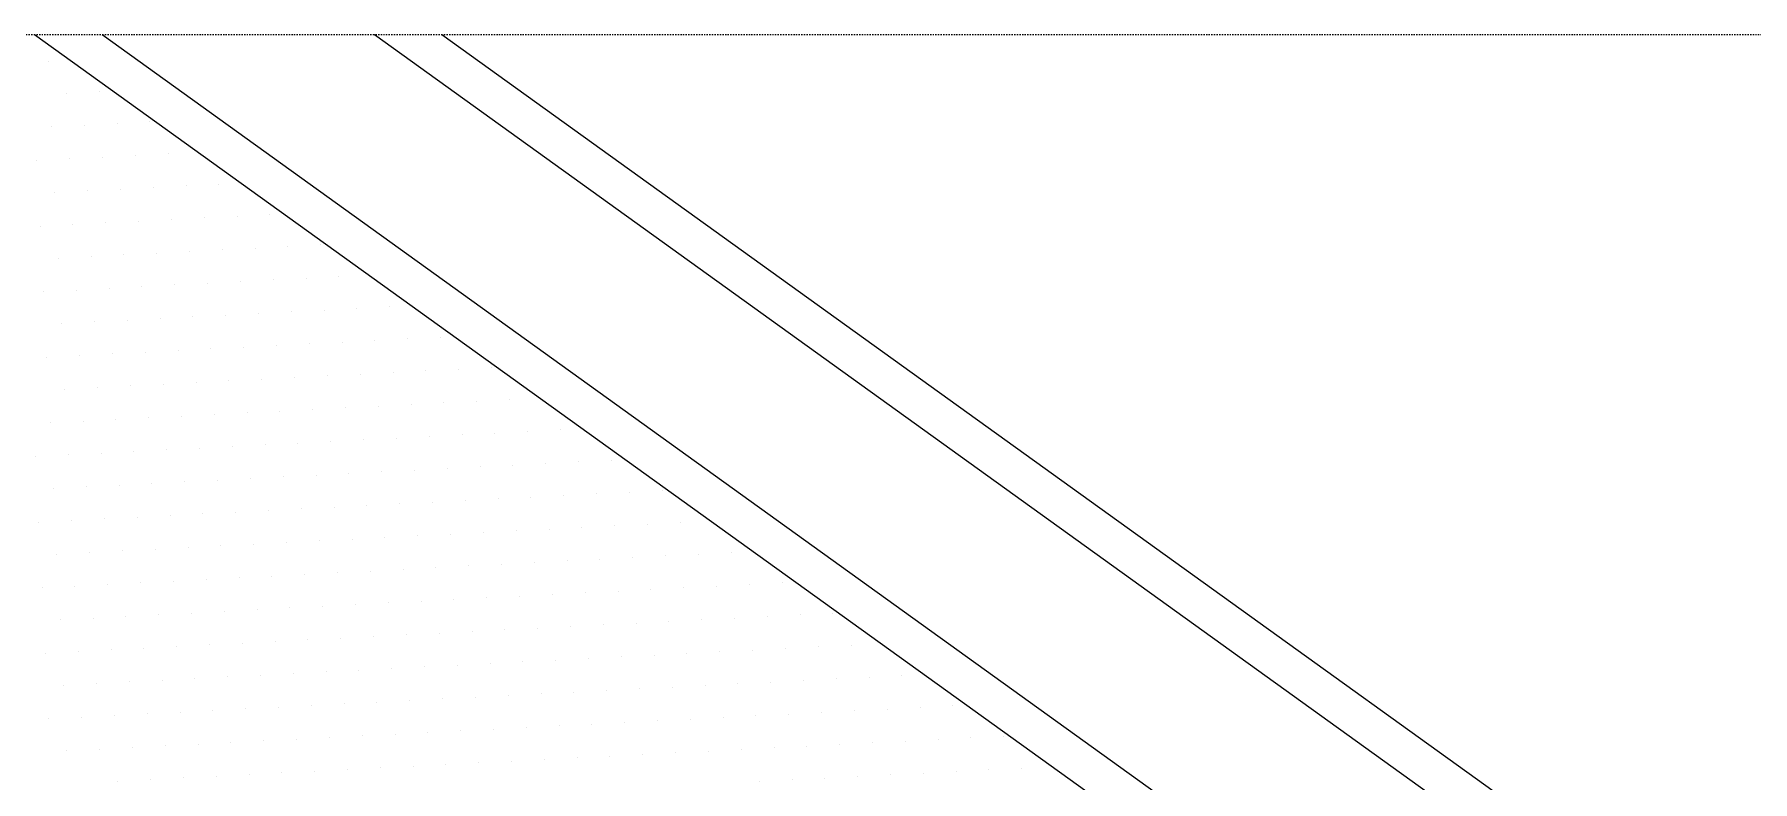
# Model space of a CAD drawing. Header units: centimetres. Extents: x -1487 to 7635, y -1892 to 2688.
# Drawn here: x 6971.4 to 7102.2, y 950 to 1006.9 of the extents above; entities that cross this region are included whole.
import ezdxf

# ---------------------------------------------------------------- set-up
doc = ezdxf.new("R2010")
doc.units = ezdxf.units.CM
doc.linetypes.add('ACAD_ISO10W100', pattern=[18, 12, -3, 0, -3])
doc.layers.add('AA pareti non sezionate', color=2, linetype='Continuous', lineweight=25)
doc.layers.add('AA- arredo', color=8, linetype='Continuous', lineweight=18)

msp = doc.modelspace()

# ---------------------------------------------------------------- linework, layer by layer
at = {"layer": 'AA pareti non sezionate', "linetype": 'ACAD_ISO10W100', "ltscale": 0.0009}
msp.add_line((5962.9595, 1006.9256), (7178.6933, 1006.9256), dxfattribs=at)
at = {"layer": 'AA- arredo'}
for p, q in [((6971.4237, 1006.9256), (7065.088, 939.5146)), ((6976.5594, 1006.9256), (7069.2754, 940.1971)), ((6993.5349, 1006.9256), (6993.5349, 1006.9256)), ((6993.5349, 1006.9256), (6993.5349, 1006.9256)), ((6997.2843, 1006.9256), (7216.2346, 849.3453)), ((7002.42, 1006.9256), (7220.422, 850.0278))]:
    msp.add_line(p, q, dxfattribs=at)
at = {"layer": 'AA- arredo', "linetype": 'Continuous'}
for p, q in [((6972.4573, 1004.8788), (6972.4573, 1004.8788)), ((6973.8329, 1002.4457), (6973.8329, 1002.4457)), ((6976.3297, 1002.5729), (6976.3297, 1002.5729)), ((6980.2021, 1000.267), (6980.2021, 1000.267)), ((6972.7118, 999.8853), (6972.7118, 999.8853)), ((6975.2085, 1000.0125), (6975.2085, 1000.0125)), ((6977.7053, 1000.1397), (6977.7053, 1000.1397)), ((6979.0809, 997.7066), (6979.0809, 997.7066)), ((6981.5777, 997.8338), (6981.5777, 997.8338)), ((6971.5906, 997.3249), (6971.5906, 997.3249)), ((6974.0874, 997.4522), (6974.0874, 997.4522)), ((6976.5841, 997.5794), (6976.5841, 997.5794)), ((6975.463, 995.019), (6975.463, 995.019)), ((6977.9597, 995.1462), (6977.9597, 995.1462)), ((6980.4565, 995.2734), (6980.4565, 995.2734)), ((6982.9533, 995.4007), (6982.9533, 995.4007)), ((6985.45, 995.5279), (6985.45, 995.5279)), ((6972.9662, 994.8918), (6972.9662, 994.8918)), ((6974.3418, 992.4586), (6974.3418, 992.4586)), ((6976.8386, 992.5859), (6976.8386, 992.5859)), ((6979.3353, 992.7131), (6979.3353, 992.7131)), ((6981.8321, 992.8403), (6981.8321, 992.8403)), ((6984.3289, 992.9675), (6984.3289, 992.9675)), ((6986.8256, 993.0947), (6986.8256, 993.0947)), ((6989.3224, 993.222), (6989.3224, 993.222)), ((6971.8451, 992.3314), (6971.8451, 992.3314)), ((6973.2207, 989.8983), (6973.2207, 989.8983)), ((6975.7174, 990.0255), (6975.7174, 990.0255)), ((6978.2142, 990.1527), (6978.2142, 990.1527)), ((6980.7109, 990.2799), (6980.7109, 990.2799)), ((6983.2077, 990.4071), (6983.2077, 990.4071)), ((6985.7045, 990.5344), (6985.7045, 990.5344)), ((6988.2012, 990.6616), (6988.2012, 990.6616)), ((6990.698, 990.7888), (6990.698, 990.7888)), ((6993.1947, 990.916), (6993.1947, 990.916)), ((6994.5703, 988.4829), (6994.5703, 988.4829)), ((6972.0995, 987.3379), (6972.0995, 987.3379)), ((6974.5963, 987.4651), (6974.5963, 987.4651)), ((6977.093, 987.5923), (6977.093, 987.5923)), ((6979.5898, 987.7196), (6979.5898, 987.7196)), ((6982.0865, 987.8468), (6982.0865, 987.8468)), ((6984.5833, 987.974), (6984.5833, 987.974)), ((6987.0801, 988.1012), (6987.0801, 988.1012)), ((6989.5768, 988.2284), (6989.5768, 988.2284)), ((6992.0736, 988.3557), (6992.0736, 988.3557)), ((6993.4492, 985.9225), (6993.4492, 985.9225)), ((6995.9459, 986.0497), (6995.9459, 986.0497)), ((6998.4427, 986.1769), (6998.4427, 986.1769)), ((6973.4751, 984.9047), (6973.4751, 984.9047)), ((6975.9719, 985.032), (6975.9719, 985.032)), ((6978.4686, 985.1592), (6978.4686, 985.1592)), ((6980.9654, 985.2864), (6980.9654, 985.2864)), ((6983.4621, 985.4136), (6983.4621, 985.4136)), ((6985.9589, 985.5408), (6985.9589, 985.5408)), ((6988.4557, 985.6681), (6988.4557, 985.6681)), ((6990.9524, 985.7953), (6990.9524, 985.7953)), ((6992.328, 983.3621), (6992.328, 983.3621)), ((6994.8248, 983.4894), (6994.8248, 983.4894)), ((6997.3215, 983.6166), (6997.3215, 983.6166)), ((6999.8183, 983.7438), (6999.8183, 983.7438)), ((7002.3151, 983.871), (7002.3151, 983.871)), ((6972.3539, 982.3444), (6972.3539, 982.3444)), ((6974.8507, 982.4716), (6974.8507, 982.4716)), ((6977.3475, 982.5988), (6977.3475, 982.5988)), ((6979.8442, 982.726), (6979.8442, 982.726)), ((6982.341, 982.8533), (6982.341, 982.8533)), ((6984.8377, 982.9805), (6984.8377, 982.9805)), ((6987.3345, 983.1077), (6987.3345, 983.1077)), ((6989.8313, 983.2349), (6989.8313, 983.2349)), ((6988.7101, 980.6745), (6988.7101, 980.6745)), ((6991.2069, 980.8018), (6991.2069, 980.8018)), ((6993.7036, 980.929), (6993.7036, 980.929)), ((6996.2004, 981.0562), (6996.2004, 981.0562)), ((6998.6971, 981.1834), (6998.6971, 981.1834)), ((7001.1939, 981.3106), (7001.1939, 981.3106)), ((7003.6907, 981.4379), (7003.6907, 981.4379)), ((7006.1874, 981.5651), (7006.1874, 981.5651)), ((6973.7295, 979.9112), (6973.7295, 979.9112)), ((6976.2263, 980.0384), (6976.2263, 980.0384)), ((6978.7231, 980.1657), (6978.7231, 980.1657)), ((6981.2198, 980.2929), (6981.2198, 980.2929)), ((6983.7166, 980.4201), (6983.7166, 980.4201)), ((6986.2133, 980.5473), (6986.2133, 980.5473)), ((6987.5889, 978.1142), (6987.5889, 978.1142)), ((6990.0857, 978.2414), (6990.0857, 978.2414)), ((6992.5825, 978.3686), (6992.5825, 978.3686)), ((6995.0792, 978.4958), (6995.0792, 978.4958)), ((6997.576, 978.6231), (6997.576, 978.6231)), ((7000.0728, 978.7503), (7000.0728, 978.7503)), ((7002.5695, 978.8775), (7002.5695, 978.8775)), ((7005.0663, 979.0047), (7005.0663, 979.0047)), ((7007.563, 979.1319), (7007.563, 979.1319)), ((6972.6084, 977.3508), (6972.6084, 977.3508)), ((6975.1051, 977.4781), (6975.1051, 977.4781)), ((6977.6019, 977.6053), (6977.6019, 977.6053)), ((6980.0987, 977.7325), (6980.0987, 977.7325)), ((6982.5954, 977.8597), (6982.5954, 977.8597)), ((6985.0922, 977.9869), (6985.0922, 977.9869)), ((7011.4354, 976.826), (7011.4354, 976.826)), ((6983.971, 975.4266), (6983.971, 975.4266)), ((6986.4678, 975.5538), (6986.4678, 975.5538)), ((6988.9645, 975.681), (6988.9645, 975.681)), ((6991.4613, 975.8082), (6991.4613, 975.8082)), ((6993.9581, 975.9355), (6993.9581, 975.9355)), ((6996.4548, 976.0627), (6996.4548, 976.0627)), ((6998.9516, 976.1899), (6998.9516, 976.1899)), ((7001.4484, 976.3171), (7001.4484, 976.3171)), ((7003.9451, 976.4443), (7003.9451, 976.4443)), ((7006.4419, 976.5716), (7006.4419, 976.5716)), ((7008.9386, 976.6988), (7008.9386, 976.6988)), ((6971.4872, 974.7905), (6971.4872, 974.7905)), ((6973.984, 974.9177), (6973.984, 974.9177)), ((6976.4807, 975.0449), (6976.4807, 975.0449)), ((6978.9775, 975.1721), (6978.9775, 975.1721)), ((6981.4743, 975.2994), (6981.4743, 975.2994)), ((7007.8175, 974.1384), (7007.8175, 974.1384)), ((7010.3142, 974.2656), (7010.3142, 974.2656)), ((7012.811, 974.3929), (7012.811, 974.3929)), ((7015.3078, 974.5201), (7015.3078, 974.5201)), ((6982.8499, 972.8662), (6982.8499, 972.8662)), ((6985.3466, 972.9934), (6985.3466, 972.9934)), ((6987.8434, 973.1206), (6987.8434, 973.1206)), ((6990.3401, 973.2479), (6990.3401, 973.2479)), ((6992.8369, 973.3751), (6992.8369, 973.3751)), ((6995.3337, 973.5023), (6995.3337, 973.5023)), ((6997.8304, 973.6295), (6997.8304, 973.6295)), ((7000.3272, 973.7568), (7000.3272, 973.7568)), ((7002.824, 973.884), (7002.824, 973.884)), ((7005.3207, 974.0112), (7005.3207, 974.0112)), ((6972.8628, 972.3573), (6972.8628, 972.3573)), ((6975.3596, 972.4845), (6975.3596, 972.4845)), ((6977.8563, 972.6118), (6977.8563, 972.6118)), ((6980.3531, 972.739), (6980.3531, 972.739)), ((7006.6963, 971.578), (7006.6963, 971.578)), ((7009.1931, 971.7053), (7009.1931, 971.7053)), ((7011.6898, 971.8325), (7011.6898, 971.8325)), ((7014.1866, 971.9597), (7014.1866, 971.9597)), ((7016.6834, 972.0869), (7016.6834, 972.0869)), ((7019.1801, 972.2141), (7019.1801, 972.2141)), ((6979.2319, 970.1786), (6979.2319, 970.1786)), ((6981.7287, 970.3058), (6981.7287, 970.3058)), ((6984.2255, 970.4331), (6984.2255, 970.4331)), ((6986.7222, 970.5603), (6986.7222, 970.5603)), ((6989.219, 970.6875), (6989.219, 970.6875)), ((6991.7157, 970.8147), (6991.7157, 970.8147)), ((6994.2125, 970.9419), (6994.2125, 970.9419)), ((6996.7093, 971.0692), (6996.7093, 971.0692)), ((6999.206, 971.1964), (6999.206, 971.1964)), ((7001.7028, 971.3236), (7001.7028, 971.3236)), ((7004.1996, 971.4508), (7004.1996, 971.4508)), ((6971.7417, 969.797), (6971.7417, 969.797)), ((6974.2384, 969.9242), (6974.2384, 969.9242)), ((6976.7352, 970.0514), (6976.7352, 970.0514)), ((7003.0784, 968.8905), (7003.0784, 968.8905)), ((7005.5752, 969.0177), (7005.5752, 969.0177)), ((7008.0719, 969.1449), (7008.0719, 969.1449)), ((7010.5687, 969.2721), (7010.5687, 969.2721)), ((7013.0654, 969.3993), (7013.0654, 969.3993)), ((7015.5622, 969.5266), (7015.5622, 969.5266)), ((7018.059, 969.6538), (7018.059, 969.6538)), ((7020.5557, 969.781), (7020.5557, 969.781)), ((6978.1108, 967.6182), (6978.1108, 967.6182)), ((6980.6075, 967.7455), (6980.6075, 967.7455)), ((6983.1043, 967.8727), (6983.1043, 967.8727)), ((6985.6011, 967.9999), (6985.6011, 967.9999)), ((6988.0978, 968.1271), (6988.0978, 968.1271)), ((6990.5946, 968.2543), (6990.5946, 968.2543)), ((6993.0914, 968.3816), (6993.0914, 968.3816)), ((6995.5881, 968.5088), (6995.5881, 968.5088)), ((6998.0849, 968.636), (6998.0849, 968.636)), ((7000.5816, 968.7632), (7000.5816, 968.7632)), ((6973.1173, 967.3638), (6973.1173, 967.3638)), ((6975.614, 967.491), (6975.614, 967.491)), ((7001.9572, 966.3301), (7001.9572, 966.3301)), ((7004.454, 966.4573), (7004.454, 966.4573)), ((7006.9508, 966.5845), (7006.9508, 966.5845)), ((7009.4475, 966.7117), (7009.4475, 966.7117)), ((7011.9443, 966.839), (7011.9443, 966.839)), ((7014.441, 966.9662), (7014.441, 966.9662)), ((7016.9378, 967.0934), (7016.9378, 967.0934)), ((7019.4346, 967.2206), (7019.4346, 967.2206)), ((7021.9313, 967.3478), (7021.9313, 967.3478)), ((7024.4281, 967.4751), (7024.4281, 967.4751)), ((6976.9896, 965.0579), (6976.9896, 965.0579)), ((6979.4864, 965.1851), (6979.4864, 965.1851)), ((6981.9831, 965.3123), (6981.9831, 965.3123)), ((6984.4799, 965.4395), (6984.4799, 965.4395)), ((6986.9767, 965.5668), (6986.9767, 965.5668)), ((6989.4734, 965.694), (6989.4734, 965.694)), ((6991.9702, 965.8212), (6991.9702, 965.8212)), ((6994.467, 965.9484), (6994.467, 965.9484)), ((6996.9637, 966.0756), (6996.9637, 966.0756)), ((6999.4605, 966.2029), (6999.4605, 966.2029)), ((7025.8037, 965.0419), (7025.8037, 965.0419)), ((7028.3004, 965.1691), (7028.3004, 965.1691)), ((6971.9961, 964.8034), (6971.9961, 964.8034)), ((6974.4929, 964.9307), (6974.4929, 964.9307)), ((6998.3393, 963.6425), (6998.3393, 963.6425)), ((7000.8361, 963.7697), (7000.8361, 963.7697)), ((7003.3328, 963.8969), (7003.3328, 963.8969)), ((7005.8296, 964.0241), (7005.8296, 964.0241)), ((7008.3264, 964.1514), (7008.3264, 964.1514)), ((7010.8231, 964.2786), (7010.8231, 964.2786)), ((7013.3199, 964.4058), (7013.3199, 964.4058)), ((7015.8166, 964.533), (7015.8166, 964.533)), ((7018.3134, 964.6603), (7018.3134, 964.6603)), ((7020.8102, 964.7875), (7020.8102, 964.7875)), ((7023.3069, 964.9147), (7023.3069, 964.9147)), ((6973.3717, 962.3703), (6973.3717, 962.3703)), ((6975.8685, 962.4975), (6975.8685, 962.4975)), ((6978.3652, 962.6247), (6978.3652, 962.6247)), ((6980.862, 962.7519), (6980.862, 962.7519)), ((6983.3587, 962.8792), (6983.3587, 962.8792)), ((6985.8555, 963.0064), (6985.8555, 963.0064)), ((6988.3523, 963.1336), (6988.3523, 963.1336)), ((6990.849, 963.2608), (6990.849, 963.2608)), ((6993.3458, 963.388), (6993.3458, 963.388)), ((6995.8426, 963.5153), (6995.8426, 963.5153)), ((7022.1858, 962.3543), (7022.1858, 962.3543)), ((7024.6825, 962.4815), (7024.6825, 962.4815)), ((7027.1793, 962.6088), (7027.1793, 962.6088)), ((7029.676, 962.736), (7029.676, 962.736)), ((7032.1728, 962.8632), (7032.1728, 962.8632)), ((6997.2182, 961.0821), (6997.2182, 961.0821)), ((6999.7149, 961.2093), (6999.7149, 961.2093)), ((7002.2117, 961.3366), (7002.2117, 961.3366)), ((7004.7084, 961.4638), (7004.7084, 961.4638)), ((7007.2052, 961.591), (7007.2052, 961.591)), ((7009.702, 961.7182), (7009.702, 961.7182)), ((7012.1987, 961.8454), (7012.1987, 961.8454)), ((7014.6955, 961.9727), (7014.6955, 961.9727)), ((7017.1922, 962.0999), (7017.1922, 962.0999)), ((7019.689, 962.2271), (7019.689, 962.2271)), ((6972.2505, 959.8099), (6972.2505, 959.8099)), ((6974.7473, 959.9371), (6974.7473, 959.9371)), ((6977.2441, 960.0644), (6977.2441, 960.0644)), ((6979.7408, 960.1916), (6979.7408, 960.1916)), ((6982.2376, 960.3188), (6982.2376, 960.3188)), ((6984.7343, 960.446), (6984.7343, 960.446)), ((6987.2311, 960.5732), (6987.2311, 960.5732)), ((6989.7279, 960.7005), (6989.7279, 960.7005)), ((6992.2246, 960.8277), (6992.2246, 960.8277)), ((6994.7214, 960.9549), (6994.7214, 960.9549)), ((7021.0646, 959.794), (7021.0646, 959.794)), ((7023.5614, 959.9212), (7023.5614, 959.9212)), ((7026.0581, 960.0484), (7026.0581, 960.0484)), ((7028.5549, 960.1756), (7028.5549, 960.1756)), ((7031.0516, 960.3028), (7031.0516, 960.3028)), ((7033.5484, 960.4301), (7033.5484, 960.4301)), ((6996.097, 958.5217), (6996.097, 958.5217)), ((6998.5938, 958.649), (6998.5938, 958.649)), ((7001.0905, 958.7762), (7001.0905, 958.7762)), ((7003.5873, 958.9034), (7003.5873, 958.9034)), ((7006.084, 959.0306), (7006.084, 959.0306)), ((7008.5808, 959.1578), (7008.5808, 959.1578)), ((7011.0776, 959.2851), (7011.0776, 959.2851)), ((7013.5743, 959.4123), (7013.5743, 959.4123)), ((7016.0711, 959.5395), (7016.0711, 959.5395)), ((7018.5678, 959.6667), (7018.5678, 959.6667)), ((6973.6261, 957.3768), (6973.6261, 957.3768)), ((6976.1229, 957.504), (6976.1229, 957.504)), ((6978.6197, 957.6312), (6978.6197, 957.6312)), ((6981.1164, 957.7584), (6981.1164, 957.7584)), ((6983.6132, 957.8856), (6983.6132, 957.8856)), ((6986.11, 958.0129), (6986.11, 958.0129)), ((6988.6067, 958.1401), (6988.6067, 958.1401)), ((6991.1035, 958.2673), (6991.1035, 958.2673)), ((6993.6002, 958.3945), (6993.6002, 958.3945)), ((7017.4467, 957.1064), (7017.4467, 957.1064)), ((7019.9434, 957.2336), (7019.9434, 957.2336)), ((7022.4402, 957.3608), (7022.4402, 957.3608)), ((7024.937, 957.488), (7024.937, 957.488)), ((7027.4337, 957.6152), (7027.4337, 957.6152)), ((7029.9305, 957.7425), (7029.9305, 957.7425)), ((7032.4272, 957.8697), (7032.4272, 957.8697)), ((7034.924, 957.9969), (7034.924, 957.9969)), ((7037.4208, 958.1241), (7037.4208, 958.1241)), ((6992.4791, 955.8342), (6992.4791, 955.8342)), ((6994.9758, 955.9614), (6994.9758, 955.9614)), ((6997.4726, 956.0886), (6997.4726, 956.0886)), ((6999.9694, 956.2158), (6999.9694, 956.2158)), ((7002.4661, 956.343), (7002.4661, 956.343)), ((7004.9629, 956.4703), (7004.9629, 956.4703)), ((7007.4596, 956.5975), (7007.4596, 956.5975)), ((7009.9564, 956.7247), (7009.9564, 956.7247)), ((7012.4532, 956.8519), (7012.4532, 956.8519)), ((7014.9499, 956.9791), (7014.9499, 956.9791)), ((7041.2931, 955.8182), (7041.2931, 955.8182)), ((6972.505, 954.8164), (6972.505, 954.8164)), ((6975.0017, 954.9436), (6975.0017, 954.9436)), ((6977.4985, 955.0708), (6977.4985, 955.0708)), ((6979.9953, 955.1981), (6979.9953, 955.1981)), ((6982.492, 955.3253), (6982.492, 955.3253)), ((6984.9888, 955.4525), (6984.9888, 955.4525)), ((6987.4856, 955.5797), (6987.4856, 955.5797)), ((6989.9823, 955.7069), (6989.9823, 955.7069)), ((7016.3255, 954.546), (7016.3255, 954.546)), ((7018.8223, 954.6732), (7018.8223, 954.6732)), ((7021.319, 954.8004), (7021.319, 954.8004)), ((7023.8158, 954.9277), (7023.8158, 954.9277)), ((7026.3126, 955.0549), (7026.3126, 955.0549)), ((7028.8093, 955.1821), (7028.8093, 955.1821)), ((7031.3061, 955.3093), (7031.3061, 955.3093)), ((7033.8028, 955.4365), (7033.8028, 955.4365)), ((7036.2996, 955.5638), (7036.2996, 955.5638)), ((7038.7964, 955.691), (7038.7964, 955.691)), ((6991.3579, 953.2738), (6991.3579, 953.2738)), ((6993.8547, 953.401), (6993.8547, 953.401)), ((6996.3514, 953.5282), (6996.3514, 953.5282)), ((6998.8482, 953.6554), (6998.8482, 953.6554)), ((7001.345, 953.7827), (7001.345, 953.7827)), ((7003.8417, 953.9099), (7003.8417, 953.9099)), ((7006.3385, 954.0371), (7006.3385, 954.0371)), ((7008.8352, 954.1643), (7008.8352, 954.1643)), ((7011.332, 954.2915), (7011.332, 954.2915)), ((7013.8288, 954.4188), (7013.8288, 954.4188)), ((7040.172, 953.2578), (7040.172, 953.2578)), ((7042.6687, 953.385), (7042.6687, 953.385)), ((7045.1655, 953.5123), (7045.1655, 953.5123)), ((6973.8806, 952.3832), (6973.8806, 952.3832)), ((6976.3773, 952.5105), (6976.3773, 952.5105)), ((6978.8741, 952.6377), (6978.8741, 952.6377)), ((6981.3709, 952.7649), (6981.3709, 952.7649)), ((6983.8676, 952.8921), (6983.8676, 952.8921)), ((6986.3644, 953.0193), (6986.3644, 953.0193)), ((6988.8612, 953.1466), (6988.8612, 953.1466)), ((7015.2044, 951.9856), (7015.2044, 951.9856)), ((7017.7011, 952.1128), (7017.7011, 952.1128)), ((7020.1979, 952.2401), (7020.1979, 952.2401)), ((7022.6946, 952.3673), (7022.6946, 952.3673)), ((7025.1914, 952.4945), (7025.1914, 952.4945)), ((7027.6882, 952.6217), (7027.6882, 952.6217)), ((7030.1849, 952.7489), (7030.1849, 952.7489)), ((7032.6817, 952.8762), (7032.6817, 952.8762)), ((7035.1784, 953.0034), (7035.1784, 953.0034)), ((7037.6752, 953.1306), (7037.6752, 953.1306)), ((6987.74, 950.5862), (6987.74, 950.5862)), ((6990.2368, 950.7134), (6990.2368, 950.7134)), ((6992.7335, 950.8406), (6992.7335, 950.8406)), ((6995.2303, 950.9679), (6995.2303, 950.9679)), ((6997.727, 951.0951), (6997.727, 951.0951)), ((7000.2238, 951.2223), (7000.2238, 951.2223)), ((7002.7206, 951.3495), (7002.7206, 951.3495)), ((7005.2173, 951.4767), (7005.2173, 951.4767)), ((7007.7141, 951.604), (7007.7141, 951.604)), ((7010.2108, 951.7312), (7010.2108, 951.7312)), ((7012.7076, 951.8584), (7012.7076, 951.8584)), ((7036.5541, 950.5702), (7036.5541, 950.5702)), ((7039.0508, 950.6975), (7039.0508, 950.6975)), ((7041.5476, 950.8247), (7041.5476, 950.8247)), ((7044.0443, 950.9519), (7044.0443, 950.9519)), ((7046.5411, 951.0791), (7046.5411, 951.0791)), ((6977.7529, 950.0773), (6977.7529, 950.0773)), ((6980.2497, 950.2045), (6980.2497, 950.2045)), ((6982.7465, 950.3317), (6982.7465, 950.3317)), ((6985.2432, 950.459), (6985.2432, 950.459)), ((7026.567, 950.0613), (7026.567, 950.0613)), ((7029.0638, 950.1886), (7029.0638, 950.1886)), ((7031.5605, 950.3158), (7031.5605, 950.3158)), ((7034.0573, 950.443), (7034.0573, 950.443))]:
    msp.add_line(p, q, dxfattribs=at)

doc.saveas('drawing.dxf')
